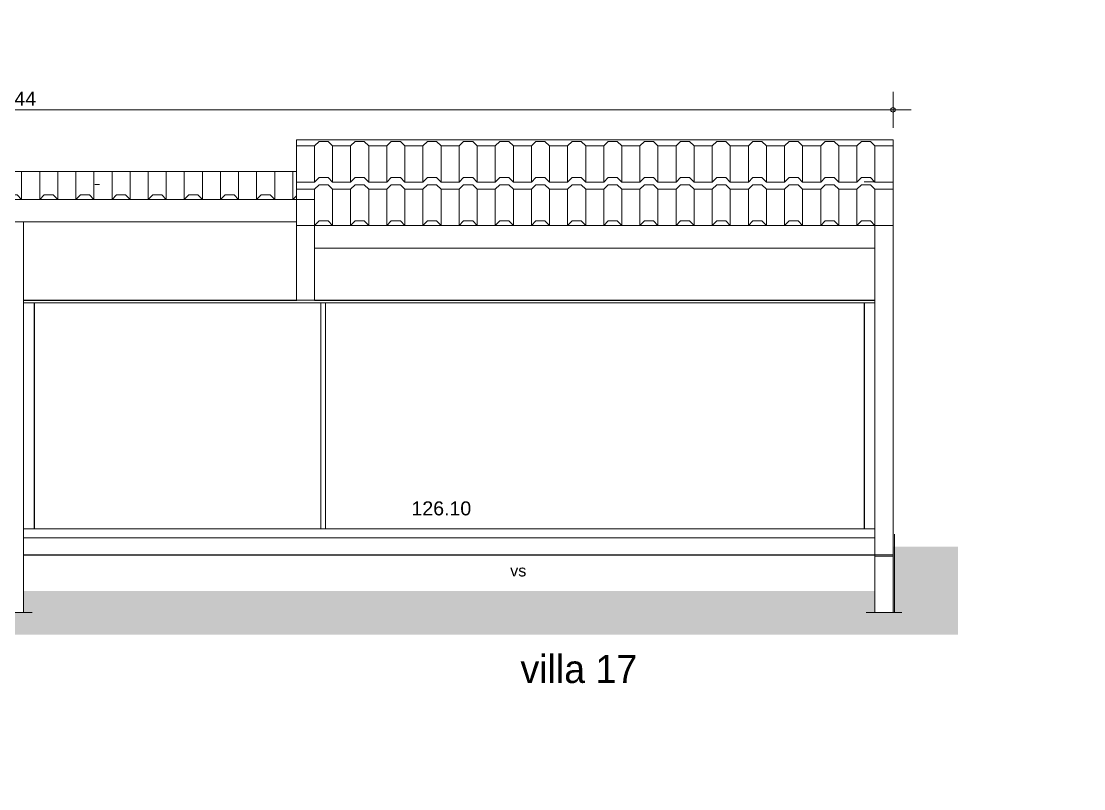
# Model space of a CAD drawing. Header units: metres. Extents: x -36.1 to 26, y -0.1 to 41.9.
# Drawn here: x -1.2 to 10.55, y 24.87 to 33.36 of the extents above; entities that cross this region are included whole.
import ezdxf
from ezdxf.enums import TextEntityAlignment as Align
from ezdxf.lldxf.tags import DXFTag

# ---------------------------------------------------------------- set-up
doc = ezdxf.new("R2010")
doc.units = ezdxf.units.M
doc.header["$MEASUREMENT"] = 0
for name, color, linetype in [('Calque commun', 7, 'Continuous'), ('Cotations', 7, 'Continuous'), ('Textes', 7, 'Continuous')]:
    doc.layers.add(name, color=color, linetype=linetype)
doc.styles.add('Arial7', font='arial.ttf', dxfattribs={"height": 0.154626})
doc.styles.add('Arial8', font='arial.ttf', dxfattribs={"height": 0.127566})
doc.styles.add('Arial9', font='arial.ttf', dxfattribs={"height": 0.154626})
doc.styles.add('Century Gothic9', font='GOTHIC.TTF', dxfattribs={"height": 0.310302})
tags = doc.linetypes.add('HIDDEN', pattern=[0.375, 0.25, -0.125]).pattern_tags.tags
tags[6:7] = [DXFTag(74, 4), DXFTag(75, 0), DXFTag(340, '0'), DXFTag(46, 1.0), DXFTag(50, 0.0), DXFTag(44, 0.0), DXFTag(45, 0.0)]
tags[4:5] = [DXFTag(74, 4), DXFTag(75, 0), DXFTag(340, '0'), DXFTag(46, 1.0), DXFTag(50, 0.0), DXFTag(44, 0.0), DXFTag(45, 0.0)]
tags = doc.linetypes.add('HIDDENX2', pattern=[0.75, 0.5, -0.25]).pattern_tags.tags
tags[6:7] = [DXFTag(74, 4), DXFTag(75, 0), DXFTag(340, '0'), DXFTag(46, 1.0), DXFTag(50, 0.0), DXFTag(44, 0.0), DXFTag(45, 0.0)]
tags[4:5] = [DXFTag(74, 4), DXFTag(75, 0), DXFTag(340, '0'), DXFTag(46, 1.0), DXFTag(50, 0.0), DXFTag(44, 0.0), DXFTag(45, 0.0)]

# ---------------------------------------------------------------- blocks, each defined once
blk = doc.blocks.new('pattern4')
at = {"layer": 'Calque commun', "color": 1, "linetype": 'Continuous', "lineweight": 9}
for p, q in [((2.041, 31.984), (1.841, 31.984)), ((1.841, 31.984), (1.841, 31.584)), ((2.091, 32.034), (2.041, 31.984)), ((2.041, 31.584), (2.041, 31.984)), ((2.191, 32.034), (2.091, 32.034)), ((2.241, 31.984), (2.191, 32.034)), ((2.241, 31.584), (2.241, 31.984)), ((2.441, 31.984), (2.241, 31.984)), ((2.241, 31.984), (2.241, 31.584)), ((2.491, 32.034), (2.441, 31.984)), ((2.441, 31.584), (2.441, 31.984)), ((2.591, 32.034), (2.491, 32.034)), ((2.641, 31.984), (2.591, 32.034)), ((2.641, 31.584), (2.641, 31.984)), ((2.841, 31.984), (2.641, 31.984)), ((2.641, 31.984), (2.641, 31.584)), ((2.891, 32.034), (2.841, 31.984)), ((2.841, 31.584), (2.841, 31.984)), ((2.991, 32.034), (2.891, 32.034)), ((3.041, 31.984), (2.991, 32.034)), ((3.041, 31.584), (3.041, 31.984)), ((3.241, 31.984), (3.041, 31.984)), ((3.041, 31.984), (3.041, 31.584)), ((3.291, 32.034), (3.241, 31.984)), ((3.241, 31.584), (3.241, 31.984)), ((3.391, 32.034), (3.291, 32.034)), ((3.441, 31.984), (3.391, 32.034)), ((3.441, 31.584), (3.441, 31.984)), ((3.641, 31.984), (3.441, 31.984)), ((3.441, 31.984), (3.441, 31.584)), ((3.691, 32.034), (3.641, 31.984)), ((3.641, 31.584), (3.641, 31.984)), ((3.791, 32.034), (3.691, 32.034)), ((3.841, 31.984), (3.791, 32.034)), ((3.841, 31.584), (3.841, 31.984)), ((4.041, 31.984), (3.841, 31.984)), ((3.841, 31.984), (3.841, 31.584)), ((4.091, 32.034), (4.041, 31.984)), ((4.041, 31.584), (4.041, 31.984)), ((4.191, 32.034), (4.091, 32.034)), ((4.241, 31.984), (4.191, 32.034)), ((4.241, 31.584), (4.241, 31.984)), ((4.441, 31.984), (4.241, 31.984)), ((4.241, 31.984), (4.241, 31.584)), ((4.491, 32.034), (4.441, 31.984)), ((4.441, 31.584), (4.441, 31.984)), ((4.591, 32.034), (4.491, 32.034)), ((4.641, 31.984), (4.591, 32.034)), ((4.641, 31.584), (4.641, 31.984)), ((4.841, 31.984), (4.641, 31.984)), ((4.641, 31.984), (4.641, 31.584)), ((4.891, 32.034), (4.841, 31.984)), ((4.841, 31.584), (4.841, 31.984)), ((4.991, 32.034), (4.891, 32.034)), ((5.041, 31.984), (4.991, 32.034)), ((5.041, 31.584), (5.041, 31.984)), ((5.241, 31.984), (5.041, 31.984)), ((5.041, 31.984), (5.041, 31.584)), ((5.291, 32.034), (5.241, 31.984)), ((5.241, 31.584), (5.241, 31.984)), ((5.391, 32.034), (5.291, 32.034)), ((5.441, 31.984), (5.391, 32.034)), ((5.441, 31.584), (5.441, 31.984)), ((5.641, 31.984), (5.441, 31.984)), ((5.441, 31.984), (5.441, 31.584)), ((5.691, 32.034), (5.641, 31.984)), ((5.641, 31.584), (5.641, 31.984)), ((5.791, 32.034), (5.691, 32.034)), ((5.841, 31.984), (5.791, 32.034)), ((5.841, 31.584), (5.841, 31.984)), ((6.041, 31.984), (5.841, 31.984)), ((5.841, 31.984), (5.841, 31.584)), ((6.091, 32.034), (6.041, 31.984)), ((6.041, 31.584), (6.041, 31.984)), ((6.191, 32.034), (6.091, 32.034)), ((6.241, 31.984), (6.191, 32.034)), ((6.241, 31.584), (6.241, 31.984)), ((6.441, 31.984), (6.241, 31.984)), ((6.241, 31.984), (6.241, 31.584)), ((6.491, 32.034), (6.441, 31.984)), ((6.441, 31.584), (6.441, 31.984)), ((6.591, 32.034), (6.491, 32.034)), ((6.641, 31.984), (6.591, 32.034)), ((6.641, 31.584), (6.641, 31.984)), ((6.841, 31.984), (6.641, 31.984)), ((6.641, 31.984), (6.641, 31.584)), ((6.891, 32.034), (6.841, 31.984)), ((6.841, 31.584), (6.841, 31.984)), ((6.991, 32.034), (6.891, 32.034)), ((7.041, 31.984), (6.991, 32.034)), ((7.041, 31.584), (7.041, 31.984)), ((7.241, 31.984), (7.041, 31.984)), ((7.041, 31.984), (7.041, 31.584)), ((7.291, 32.034), (7.241, 31.984)), ((7.241, 31.584), (7.241, 31.984)), ((7.391, 32.034), (7.291, 32.034)), ((7.441, 31.984), (7.391, 32.034)), ((7.441, 31.584), (7.441, 31.984)), ((7.641, 31.984), (7.441, 31.984)), ((7.441, 31.984), (7.441, 31.584)), ((7.691, 32.034), (7.641, 31.984)), ((7.641, 31.584), (7.641, 31.984)), ((7.791, 32.034), (7.691, 32.034)), ((7.841, 31.984), (7.791, 32.034)), ((7.841, 31.584), (7.841, 31.984)), ((8.041, 31.984), (7.841, 31.984)), ((7.841, 31.984), (7.841, 31.584)), ((8.091, 32.034), (8.041, 31.984)), ((8.041, 31.584), (8.041, 31.984)), ((8.191, 32.034), (8.091, 32.034)), ((8.241, 31.984), (8.191, 32.034)), ((8.241, 31.584), (8.241, 31.984)), ((8.441, 31.984), (8.241, 31.984)), ((8.241, 31.984), (8.241, 31.584)), ((2.041, 31.584), (2.091, 31.634)), ((2.091, 31.634), (2.191, 31.634)), ((2.191, 31.634), (2.241, 31.584)), ((2.441, 31.584), (2.491, 31.634)), ((2.491, 31.634), (2.591, 31.634)), ((2.591, 31.634), (2.641, 31.584)), ((2.841, 31.584), (2.891, 31.634)), ((2.891, 31.634), (2.991, 31.634)), ((2.991, 31.634), (3.041, 31.584)), ((3.241, 31.584), (3.291, 31.634)), ((3.291, 31.634), (3.391, 31.634)), ((3.391, 31.634), (3.441, 31.584)), ((3.641, 31.584), (3.691, 31.634)), ((3.691, 31.634), (3.791, 31.634)), ((3.791, 31.634), (3.841, 31.584)), ((4.041, 31.584), (4.091, 31.634)), ((4.091, 31.634), (4.191, 31.634)), ((4.191, 31.634), (4.241, 31.584)), ((4.441, 31.584), (4.491, 31.634)), ((4.491, 31.634), (4.591, 31.634)), ((4.591, 31.634), (4.641, 31.584)), ((4.841, 31.584), (4.891, 31.634)), ((4.891, 31.634), (4.991, 31.634)), ((4.991, 31.634), (5.041, 31.584)), ((5.241, 31.584), (5.291, 31.634)), ((5.291, 31.634), (5.391, 31.634)), ((5.391, 31.634), (5.441, 31.584)), ((5.641, 31.584), (5.691, 31.634)), ((5.691, 31.634), (5.791, 31.634)), ((5.791, 31.634), (5.841, 31.584)), ((6.041, 31.584), (6.091, 31.634)), ((6.091, 31.634), (6.191, 31.634)), ((6.191, 31.634), (6.241, 31.584)), ((6.441, 31.584), (6.491, 31.634)), ((6.491, 31.634), (6.591, 31.634)), ((6.591, 31.634), (6.641, 31.584)), ((6.841, 31.584), (6.891, 31.634)), ((6.891, 31.634), (6.991, 31.634)), ((6.991, 31.634), (7.041, 31.584)), ((7.241, 31.584), (7.291, 31.634)), ((7.291, 31.634), (7.391, 31.634)), ((7.391, 31.634), (7.441, 31.584)), ((7.641, 31.584), (7.691, 31.634)), ((7.691, 31.634), (7.791, 31.634)), ((7.791, 31.634), (7.841, 31.584)), ((8.041, 31.584), (8.091, 31.634)), ((8.091, 31.634), (8.191, 31.634)), ((8.191, 31.634), (8.241, 31.584)), ((1.841, 31.584), (2.041, 31.584)), ((2.041, 31.504), (1.841, 31.504)), ((1.841, 31.504), (1.841, 31.104)), ((2.091, 31.554), (2.041, 31.504)), ((2.041, 31.104), (2.041, 31.504)), ((2.191, 31.554), (2.091, 31.554)), ((2.241, 31.504), (2.191, 31.554)), ((2.241, 31.584), (2.441, 31.584)), ((2.241, 31.104), (2.241, 31.504)), ((2.441, 31.504), (2.241, 31.504)), ((2.241, 31.504), (2.241, 31.104)), ((2.491, 31.554), (2.441, 31.504)), ((2.441, 31.104), (2.441, 31.504)), ((2.591, 31.554), (2.491, 31.554)), ((2.641, 31.504), (2.591, 31.554)), ((2.641, 31.584), (2.841, 31.584)), ((2.641, 31.104), (2.641, 31.504)), ((2.841, 31.504), (2.641, 31.504)), ((2.641, 31.504), (2.641, 31.104)), ((2.891, 31.554), (2.841, 31.504)), ((2.841, 31.104), (2.841, 31.504)), ((2.991, 31.554), (2.891, 31.554)), ((3.041, 31.504), (2.991, 31.554)), ((3.041, 31.584), (3.241, 31.584)), ((3.041, 31.104), (3.041, 31.504)), ((3.241, 31.504), (3.041, 31.504)), ((3.041, 31.504), (3.041, 31.104)), ((3.291, 31.554), (3.241, 31.504)), ((3.241, 31.104), (3.241, 31.504)), ((3.391, 31.554), (3.291, 31.554)), ((3.441, 31.504), (3.391, 31.554)), ((3.441, 31.584), (3.641, 31.584)), ((3.441, 31.104), (3.441, 31.504)), ((3.641, 31.504), (3.441, 31.504)), ((3.441, 31.504), (3.441, 31.104)), ((3.691, 31.554), (3.641, 31.504)), ((3.641, 31.104), (3.641, 31.504)), ((3.791, 31.554), (3.691, 31.554)), ((3.841, 31.504), (3.791, 31.554)), ((3.841, 31.584), (4.041, 31.584)), ((3.841, 31.104), (3.841, 31.504)), ((4.041, 31.504), (3.841, 31.504)), ((3.841, 31.504), (3.841, 31.104)), ((4.091, 31.554), (4.041, 31.504)), ((4.041, 31.104), (4.041, 31.504)), ((4.191, 31.554), (4.091, 31.554)), ((4.241, 31.504), (4.191, 31.554)), ((4.241, 31.584), (4.441, 31.584)), ((4.241, 31.104), (4.241, 31.504)), ((4.441, 31.504), (4.241, 31.504)), ((4.241, 31.504), (4.241, 31.104)), ((4.491, 31.554), (4.441, 31.504)), ((4.441, 31.104), (4.441, 31.504)), ((4.591, 31.554), (4.491, 31.554)), ((4.641, 31.504), (4.591, 31.554)), ((4.641, 31.584), (4.841, 31.584)), ((4.641, 31.104), (4.641, 31.504)), ((4.841, 31.504), (4.641, 31.504)), ((4.641, 31.504), (4.641, 31.104)), ((4.891, 31.554), (4.841, 31.504)), ((4.841, 31.104), (4.841, 31.504)), ((4.991, 31.554), (4.891, 31.554)), ((5.041, 31.504), (4.991, 31.554)), ((5.041, 31.584), (5.241, 31.584)), ((5.041, 31.104), (5.041, 31.504)), ((5.241, 31.504), (5.041, 31.504)), ((5.041, 31.504), (5.041, 31.104)), ((5.291, 31.554), (5.241, 31.504)), ((5.241, 31.104), (5.241, 31.504)), ((5.391, 31.554), (5.291, 31.554)), ((5.441, 31.504), (5.391, 31.554)), ((5.441, 31.584), (5.641, 31.584)), ((5.441, 31.104), (5.441, 31.504)), ((5.641, 31.504), (5.441, 31.504)), ((5.441, 31.504), (5.441, 31.104)), ((5.691, 31.554), (5.641, 31.504)), ((5.641, 31.104), (5.641, 31.504)), ((5.791, 31.554), (5.691, 31.554)), ((5.841, 31.504), (5.791, 31.554)), ((5.841, 31.584), (6.041, 31.584)), ((5.841, 31.104), (5.841, 31.504)), ((6.041, 31.504), (5.841, 31.504)), ((5.841, 31.504), (5.841, 31.104)), ((6.091, 31.554), (6.041, 31.504)), ((6.041, 31.104), (6.041, 31.504)), ((6.191, 31.554), (6.091, 31.554)), ((6.241, 31.504), (6.191, 31.554)), ((6.241, 31.584), (6.441, 31.584)), ((6.241, 31.104), (6.241, 31.504)), ((6.441, 31.504), (6.241, 31.504)), ((6.241, 31.504), (6.241, 31.104)), ((6.491, 31.554), (6.441, 31.504)), ((6.441, 31.104), (6.441, 31.504)), ((6.591, 31.554), (6.491, 31.554)), ((6.641, 31.504), (6.591, 31.554)), ((6.641, 31.584), (6.841, 31.584)), ((6.641, 31.104), (6.641, 31.504)), ((6.841, 31.504), (6.641, 31.504)), ((6.641, 31.504), (6.641, 31.104)), ((6.891, 31.554), (6.841, 31.504)), ((6.841, 31.104), (6.841, 31.504)), ((6.991, 31.554), (6.891, 31.554)), ((7.041, 31.504), (6.991, 31.554)), ((7.041, 31.584), (7.241, 31.584)), ((7.041, 31.104), (7.041, 31.504)), ((7.241, 31.504), (7.041, 31.504)), ((7.041, 31.504), (7.041, 31.104)), ((7.291, 31.554), (7.241, 31.504)), ((7.241, 31.104), (7.241, 31.504)), ((7.391, 31.554), (7.291, 31.554)), ((7.441, 31.504), (7.391, 31.554)), ((7.441, 31.584), (7.641, 31.584)), ((7.441, 31.104), (7.441, 31.504)), ((7.641, 31.504), (7.441, 31.504)), ((7.441, 31.504), (7.441, 31.104)), ((7.691, 31.554), (7.641, 31.504)), ((7.641, 31.104), (7.641, 31.504)), ((7.791, 31.554), (7.691, 31.554)), ((7.841, 31.504), (7.791, 31.554)), ((7.841, 31.584), (8.041, 31.584)), ((7.841, 31.104), (7.841, 31.504)), ((8.041, 31.504), (7.841, 31.504)), ((7.841, 31.504), (7.841, 31.104)), ((8.091, 31.554), (8.041, 31.504)), ((8.041, 31.104), (8.041, 31.504)), ((8.191, 31.554), (8.091, 31.554)), ((8.241, 31.504), (8.191, 31.554)), ((8.241, 31.584), (8.441, 31.584)), ((8.241, 31.104), (8.241, 31.504)), ((8.441, 31.504), (8.241, 31.504)), ((8.241, 31.504), (8.241, 31.104)), ((2.041, 31.104), (2.091, 31.154)), ((2.091, 31.154), (2.191, 31.154)), ((2.191, 31.154), (2.241, 31.104)), ((2.441, 31.104), (2.491, 31.154)), ((2.491, 31.154), (2.591, 31.154)), ((2.591, 31.154), (2.641, 31.104)), ((2.841, 31.104), (2.891, 31.154)), ((2.891, 31.154), (2.991, 31.154)), ((2.991, 31.154), (3.041, 31.104)), ((3.241, 31.104), (3.291, 31.154)), ((3.291, 31.154), (3.391, 31.154)), ((3.391, 31.154), (3.441, 31.104)), ((3.641, 31.104), (3.691, 31.154)), ((3.691, 31.154), (3.791, 31.154)), ((3.791, 31.154), (3.841, 31.104)), ((4.041, 31.104), (4.091, 31.154)), ((4.091, 31.154), (4.191, 31.154)), ((4.191, 31.154), (4.241, 31.104)), ((4.441, 31.104), (4.491, 31.154)), ((4.491, 31.154), (4.591, 31.154)), ((4.591, 31.154), (4.641, 31.104)), ((4.841, 31.104), (4.891, 31.154)), ((4.891, 31.154), (4.991, 31.154)), ((4.991, 31.154), (5.041, 31.104)), ((5.241, 31.104), (5.291, 31.154)), ((5.291, 31.154), (5.391, 31.154)), ((5.391, 31.154), (5.441, 31.104)), ((5.641, 31.104), (5.691, 31.154)), ((5.691, 31.154), (5.791, 31.154)), ((5.791, 31.154), (5.841, 31.104)), ((6.041, 31.104), (6.091, 31.154)), ((6.091, 31.154), (6.191, 31.154)), ((6.191, 31.154), (6.241, 31.104)), ((6.441, 31.104), (6.491, 31.154)), ((6.491, 31.154), (6.591, 31.154)), ((6.591, 31.154), (6.641, 31.104)), ((6.841, 31.104), (6.891, 31.154)), ((6.891, 31.154), (6.991, 31.154)), ((6.991, 31.154), (7.041, 31.104)), ((7.241, 31.104), (7.291, 31.154)), ((7.291, 31.154), (7.391, 31.154)), ((7.391, 31.154), (7.441, 31.104)), ((7.641, 31.104), (7.691, 31.154)), ((7.691, 31.154), (7.791, 31.154)), ((7.791, 31.154), (7.841, 31.104)), ((8.041, 31.104), (8.091, 31.154)), ((8.091, 31.154), (8.191, 31.154)), ((8.191, 31.154), (8.241, 31.104)), ((1.841, 31.104), (2.041, 31.104)), ((2.241, 31.104), (2.441, 31.104)), ((2.641, 31.104), (2.841, 31.104)), ((3.041, 31.104), (3.241, 31.104)), ((3.441, 31.104), (3.641, 31.104)), ((3.841, 31.104), (4.041, 31.104)), ((4.241, 31.104), (4.441, 31.104)), ((4.641, 31.104), (4.841, 31.104)), ((5.041, 31.104), (5.241, 31.104)), ((5.441, 31.104), (5.641, 31.104)), ((5.841, 31.104), (6.041, 31.104)), ((6.241, 31.104), (6.441, 31.104)), ((6.641, 31.104), (6.841, 31.104)), ((7.041, 31.104), (7.241, 31.104)), ((7.441, 31.104), (7.641, 31.104)), ((7.841, 31.104), (8.041, 31.104)), ((8.241, 31.104), (8.441, 31.104))]:
    blk.add_line(p, q, dxfattribs=at)
at = {"layer": 'Calque commun', "color": 7, "linetype": 'Continuous', "lineweight": 9}
mesh = blk.add_polyface(dxfattribs=at)
corners = [(1.841, 32.051), (8.441, 32.051), (8.441, 31.104), (1.841, 31.104)]
mesh.append_faces([[corners[k] for k in face] for face in [(0, 1, 2, 3)]], dxfattribs={"color": 7})
blk = doc.blocks.new('pattern5')
at = {"layer": 'Calque commun', "color": 1, "linetype": 'Continuous', "lineweight": 9}
for p, q in [((-4.399, 31.701), (-4.399, 31.392)), ((-4.199, 31.392), (-4.199, 31.701)), ((-3.999, 31.392), (-3.999, 31.701)), ((-3.999, 31.701), (-3.999, 31.392)), ((-3.799, 31.392), (-3.799, 31.701)), ((-3.599, 31.392), (-3.599, 31.701)), ((-3.599, 31.701), (-3.599, 31.392)), ((-3.399, 31.392), (-3.399, 31.701)), ((-3.199, 31.392), (-3.199, 31.701)), ((-3.199, 31.701), (-3.199, 31.392)), ((-2.999, 31.392), (-2.999, 31.701)), ((-2.799, 31.392), (-2.799, 31.701)), ((-2.799, 31.701), (-2.799, 31.392)), ((-2.599, 31.392), (-2.599, 31.701)), ((-2.399, 31.392), (-2.399, 31.701)), ((-2.399, 31.701), (-2.399, 31.392)), ((-2.199, 31.392), (-2.199, 31.701)), ((-1.999, 31.392), (-1.999, 31.701)), ((-1.999, 31.701), (-1.999, 31.392)), ((-1.799, 31.392), (-1.799, 31.701)), ((-1.599, 31.392), (-1.599, 31.701)), ((-1.599, 31.701), (-1.599, 31.392)), ((-1.399, 31.392), (-1.399, 31.701)), ((-1.199, 31.392), (-1.199, 31.701)), ((-1.199, 31.701), (-1.199, 31.392)), ((-0.999, 31.392), (-0.999, 31.701)), ((-0.799, 31.392), (-0.799, 31.701)), ((-0.799, 31.701), (-0.799, 31.392)), ((-0.599, 31.392), (-0.599, 31.701)), ((-0.399, 31.392), (-0.399, 31.701)), ((-0.399, 31.701), (-0.399, 31.392)), ((-0.199, 31.392), (-0.199, 31.701)), ((0.001, 31.392), (0.001, 31.701)), ((0.001, 31.701), (0.001, 31.392)), ((0.201, 31.392), (0.201, 31.701)), ((0.401, 31.392), (0.401, 31.701)), ((0.401, 31.701), (0.401, 31.392)), ((0.601, 31.392), (0.601, 31.701)), ((0.801, 31.392), (0.801, 31.701)), ((0.801, 31.701), (0.801, 31.392)), ((1.001, 31.392), (1.001, 31.701)), ((1.201, 31.392), (1.201, 31.701)), ((1.201, 31.701), (1.201, 31.392)), ((1.401, 31.392), (1.401, 31.701)), ((1.601, 31.392), (1.601, 31.701)), ((1.601, 31.701), (1.601, 31.392)), ((1.801, 31.392), (1.801, 31.701)), ((-4.399, 31.392), (-4.199, 31.392)), ((-4.199, 31.392), (-4.149, 31.442)), ((-4.149, 31.442), (-4.049, 31.442)), ((-4.049, 31.442), (-3.999, 31.392)), ((-3.999, 31.392), (-3.799, 31.392)), ((-3.799, 31.392), (-3.749, 31.442)), ((-3.749, 31.442), (-3.649, 31.442)), ((-3.649, 31.442), (-3.599, 31.392)), ((-3.599, 31.392), (-3.399, 31.392)), ((-3.399, 31.392), (-3.349, 31.442)), ((-3.349, 31.442), (-3.249, 31.442)), ((-3.249, 31.442), (-3.199, 31.392)), ((-3.199, 31.392), (-2.999, 31.392)), ((-2.999, 31.392), (-2.949, 31.442)), ((-2.949, 31.442), (-2.849, 31.442)), ((-2.849, 31.442), (-2.799, 31.392)), ((-2.799, 31.392), (-2.599, 31.392)), ((-2.599, 31.392), (-2.549, 31.442)), ((-2.549, 31.442), (-2.449, 31.442)), ((-2.449, 31.442), (-2.399, 31.392)), ((-2.399, 31.392), (-2.199, 31.392)), ((-2.199, 31.392), (-2.149, 31.442)), ((-2.149, 31.442), (-2.049, 31.442)), ((-2.049, 31.442), (-1.999, 31.392)), ((-1.999, 31.392), (-1.799, 31.392)), ((-1.799, 31.392), (-1.749, 31.442)), ((-1.749, 31.442), (-1.649, 31.442)), ((-1.649, 31.442), (-1.599, 31.392)), ((-1.599, 31.392), (-1.399, 31.392)), ((-1.399, 31.392), (-1.349, 31.442)), ((-1.349, 31.442), (-1.249, 31.442)), ((-1.249, 31.442), (-1.199, 31.392)), ((-1.199, 31.392), (-0.999, 31.392)), ((-0.999, 31.392), (-0.949, 31.442)), ((-0.949, 31.442), (-0.849, 31.442)), ((-0.849, 31.442), (-0.799, 31.392)), ((-0.799, 31.392), (-0.599, 31.392)), ((-0.599, 31.392), (-0.549, 31.442)), ((-0.549, 31.442), (-0.449, 31.442)), ((-0.449, 31.442), (-0.399, 31.392)), ((-0.399, 31.392), (-0.199, 31.392)), ((-0.199, 31.392), (-0.149, 31.442)), ((-0.149, 31.442), (-0.049, 31.442)), ((-0.049, 31.442), (0.001, 31.392)), ((0.001, 31.392), (0.201, 31.392)), ((0.201, 31.392), (0.251, 31.442)), ((0.251, 31.442), (0.351, 31.442)), ((0.351, 31.442), (0.401, 31.392)), ((0.401, 31.392), (0.601, 31.392)), ((0.601, 31.392), (0.651, 31.442)), ((0.651, 31.442), (0.751, 31.442)), ((0.751, 31.442), (0.801, 31.392)), ((0.801, 31.392), (1.001, 31.392)), ((1.001, 31.392), (1.051, 31.442)), ((1.051, 31.442), (1.151, 31.442)), ((1.151, 31.442), (1.201, 31.392)), ((1.201, 31.392), (1.401, 31.392)), ((1.401, 31.392), (1.451, 31.442)), ((1.451, 31.442), (1.551, 31.442)), ((1.551, 31.442), (1.601, 31.392)), ((1.601, 31.392), (1.801, 31.392)), ((1.801, 31.392), (1.841, 31.432))]:
    blk.add_line(p, q, dxfattribs=at)
at = {"layer": 'Calque commun', "color": 7, "linetype": 'Continuous', "lineweight": 9}
mesh = blk.add_polyface(dxfattribs=at)
corners = [(-4.399, 31.701), (1.841, 31.701), (1.841, 31.392), (-4.399, 31.392)]
mesh.append_faces([[corners[k] for k in face] for face in [(0, 1, 2, 3)]], dxfattribs={"color": 7})
blk = doc.blocks.new('new316')
at = {"layer": 'Cotations', "color": 14, "linetype": 'Continuous', "lineweight": 9}
blk.add_arc((0, 0), 0.5, 0, 359.9994, dxfattribs=at)
blk = doc.blocks.new('DimLine17831')
at = {"layer": 'Cotations', "color": 14, "linetype": 'Continuous', "lineweight": 9}
for p, q in [((8.441, 32.183), (8.441, 32.583)), ((-10.999, 32.383), (8.441, 32.383)), ((8.441, 32.383), (8.641, 32.383))]:
    blk.add_line(p, q, dxfattribs=at)
at = {"layer": 'Cotations', "color": 14, "linetype": 'Continuous', "lineweight": 9, "xscale": 0.05000000074505806, "yscale": 0.05000000074505806, "zscale": 0.05000000074505806, "rotation": 180}
blk.add_blockref('new316', (8.441, 32.383), dxfattribs=at)
at = {"layer": 'Cotations', "color": 7, "linetype": 'Continuous', "lineweight": 9, "style": 'Arial7'}
blk.add_text('1944', height=0.1546, dxfattribs=at).set_placement((-1.279, 32.383), align=Align.BOTTOM_CENTER)

msp = doc.modelspace()

# ---------------------------------------------------------------- hatches: boundary and pattern name
at = {"layer": 'Calque commun', "linetype": 'Continuous', "lineweight": 18}
msp.add_hatch(color=9, dxfattribs=at).paths.add_polyline_path([(9.16, 26.576), (-11.678, 26.576), (-11.678, 27.498), (-10.999, 27.498), (-10.999, 26.819), (-10.799, 26.819), (-10.799, 27.058), (-1.857, 27.058), (-1.377, 27.058), (-1.377, 26.819), (-1.177, 26.819), (-1.177, 27.043), (-1.177, 27.058), (1.801, 27.058), (1.801, 27.058), (2.001, 27.058), (2.001, 27.058), (8.241, 27.058), (8.241, 26.819), (8.441, 26.819), (8.441, 27.058), (8.441, 27.058), (8.441, 27.549), (9.16, 27.549)])

# ---------------------------------------------------------------- linework, layer by layer
at = {"layer": 'Calque commun', "color": 20, "linetype": 'Continuous', "lineweight": 9}
msp.add_line((-0.339, 31.558), (-0.389, 31.558), dxfattribs=at)
at = {"layer": 'Calque commun', "color": 7, "linetype": 'Continuous', "lineweight": 9}
for p, q in [((8.123, 31.588), (8.241, 31.588)), ((8.123, 31.588), (8.241, 31.588)), ((8.241, 31.588), (8.237, 31.588)), ((8.241, 31.588), (8.241, 31.588)), ((-1.057, 30.248), (-1.057, 27.748)), ((8.121, 30.248), (8.121, 27.748)), ((-1.181, 27.748), (-1.057, 27.748)), ((-1.057, 27.748), (-1.177, 27.748)), ((-1.057, 27.748), (-1.177, 27.748))]:
    msp.add_line(p, q, dxfattribs=at)
at = {"layer": 'Calque commun', "color": 7, "linetype": 'Continuous', "lineweight": 18}
for p, q in [((8.241, 31.153), (8.241, 30.478)), ((8.241, 26.819), (8.241, 31.153)), ((8.441, 31.153), (8.441, 26.819)), ((-1.177, 31.142), (-1.177, 26.819)), ((8.241, 30.278), (-1.177, 30.278)), ((-1.177, 30.248), (-1.177, 30.278)), ((8.241, 30.248), (-1.177, 30.248)), ((-1.057, 27.748), (-1.057, 30.248)), ((2.161, 30.248), (2.111, 30.248)), ((2.111, 30.248), (2.111, 27.748)), ((2.161, 27.748), (2.161, 30.248)), ((8.121, 27.748), (8.121, 30.248)), ((8.241, 30.248), (8.241, 30.278)), ((-1.177, 27.748), (2.001, 27.748)), ((2.001, 27.748), (8.241, 27.748)), ((2.111, 27.748), (2.161, 27.748)), ((-1.177, 27.717), (-1.177, 27.648)), ((-1.177, 27.648), (2.001, 27.648)), ((2.001, 27.648), (8.241, 27.648)), ((8.241, 27.458), (8.241, 27.648)), ((2.001, 27.458), (-1.176, 27.458)), ((8.241, 27.458), (2.001, 27.458)), ((8.241, 27.458), (8.441, 27.458)), ((8.241, 27.445), (8.241, 27.458)), ((8.441, 27.445), (8.241, 27.445)), ((8.441, 27.458), (8.441, 27.445))]:
    msp.add_line(p, q, dxfattribs=at)
at = {"layer": 'Calque commun', "color": 5, "linetype": 'ByBlock', "lineweight": -2}
for p, q in [((-1.177, 30.278), (1.844, 30.278)), ((2.041, 30.278), (8.241, 30.278))]:
    msp.add_line(p, q, dxfattribs=at)
at = {"layer": 'Calque commun', "color": 3, "linetype": 'ByBlock', "lineweight": -2}
for p, q in [((-1.057, 27.748), (-1.057, 30.248)), ((8.121, 30.248), (8.121, 27.748)), ((-1.178, 27.458), (2, 27.458)), ((2.001, 27.458), (8.241, 27.458))]:
    msp.add_line(p, q, dxfattribs=at)
at = {"layer": 'Calque commun', "color": 7, "linetype": 'HIDDEN', "lineweight": 18}
msp.add_line((8.456, 27.686), (8.456, 26.819), dxfattribs=at)
at = {"layer": 'Calque commun', "color": 7, "linetype": 'HIDDENX2', "lineweight": 18}
for p, q in [((-1.081, 26.819), (-1.473, 26.819)), ((8.537, 26.819), (8.145, 26.819))]:
    msp.add_line(p, q, dxfattribs=at)

# ---------------------------------------------------------------- block references
at = {"layer": 'Calque commun', "color": 0, "linetype": 'ByBlock', "lineweight": -2}
for name in ['pattern4', 'pattern5']:
    msp.add_blockref(name, (0, 0), dxfattribs=at)
at = {"layer": 'Cotations', "color": 14, "linetype": 'Continuous', "lineweight": 9}
msp.add_blockref('DimLine17831', (0, 0), dxfattribs=at)

# ---------------------------------------------------------------- texts
at = {"layer": 'Textes', "color": 5, "linetype": 'ByBlock', "lineweight": -2}
for s, height, style, p in [('126.10', 0.1546, 'Arial9', (3.114, 27.849)), ('villa 17', 0.3103, 'Century Gothic9', (4.32, 25.947))]:
    msp.add_text(s, height=height, dxfattribs=dict(at, style=style)).set_placement(p, align=Align.BOTTOM_LEFT)
at = {"layer": 'Textes', "color": 3, "linetype": 'ByBlock', "lineweight": -2, "style": 'Arial8'}
msp.add_text('vs', height=0.1276, dxfattribs=at).set_placement((4.206, 27.181), align=Align.BOTTOM_LEFT)

# ---------------------------------------------------------------- meshes
at = {"layer": 'Calque commun', "color": 7, "linetype": 'Continuous', "lineweight": 9}
mesh = msp.add_polyface(dxfattribs=at)
corners = [(25.962, 41.858), (-34.038, 41.858), (-34.038, -0.142), (25.962, -0.142)]
mesh.append_faces([[corners[k] for k in face] for face in [(0, 1, 2, 3)]], dxfattribs={"color": 7})
at = {"layer": 'Calque commun', "color": 7, "linetype": 'Continuous', "lineweight": 18}
mesh = msp.add_polyface(dxfattribs=at)
corners = [(-4.399, 31.142), (1.841, 31.142), (1.841, 31.392), (-4.399, 31.392)]
mesh.append_faces([[corners[k] for k in face] for face in [(0, 1, 2, 3)]], dxfattribs={"color": 7})
mesh = msp.add_polyface(dxfattribs=at)
corners = [(1.841, 30.278), (2.041, 30.278), (2.041, 31.392), (1.841, 31.392)]
mesh.append_faces([[corners[k] for k in face] for face in [(0, 1, 2, 3)]], dxfattribs={"color": 7})
mesh = msp.add_polyface(dxfattribs=at)
corners = [(2.041, 30.854), (8.241, 30.854), (8.241, 31.104), (2.041, 31.104)]
mesh.append_faces([[corners[k] for k in face] for face in [(0, 1, 2, 3)]], dxfattribs={"color": 7})

doc.saveas('drawing.dxf')
